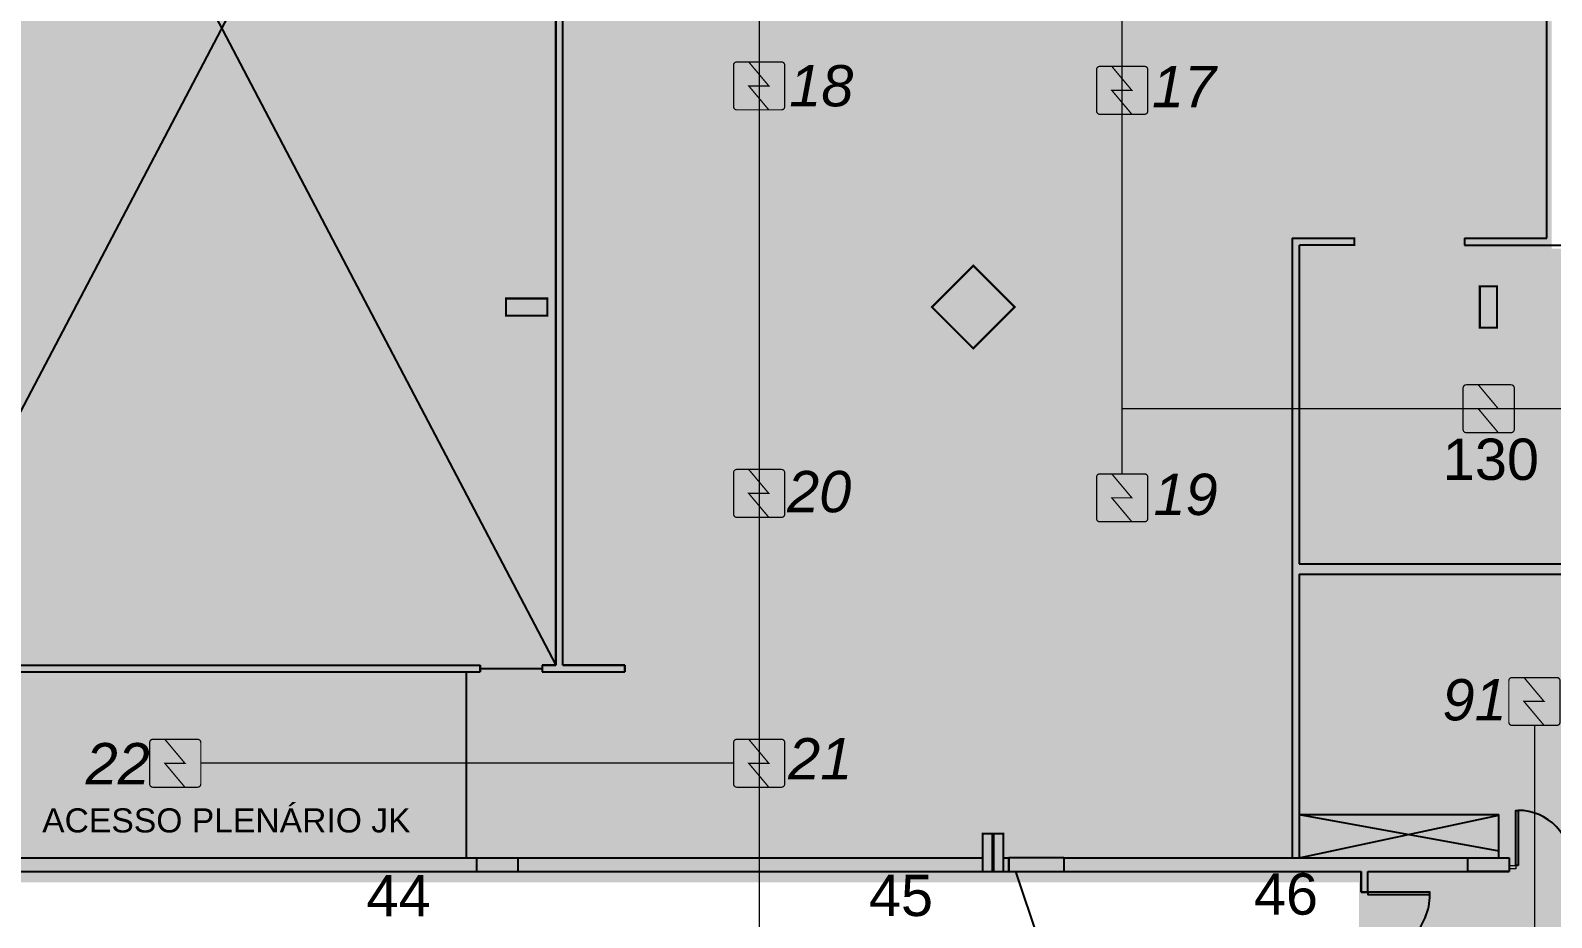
# Model space of a CAD drawing. Header units: metres. Extents: x -331 to 2982, y 362 to 2539.
# Drawn here: x 856.05 to 878.16, y 916.12 to 929 of the extents above; entities that cross this region are included whole.
import ezdxf

# ---------------------------------------------------------------- set-up
doc = ezdxf.new("R2010")
doc.units = ezdxf.units.M
doc.layers.add('_salas', color=251, linetype='Continuous', plot=False)
for name, color, linetype in [('CX', 251, 'Continuous'), ('DET. FUMAÇA', 1, 'Continuous'), ('Div', 251, 'Continuous'), ('Pis', 251, 'Continuous')]:
    doc.layers.add(name, color=color, linetype=linetype)
doc.layers.add('Divisória M43', color=251, linetype='Continuous', lineweight=9)
doc.styles.add('ARIAL', font='arial.ttf')
doc.styles.add('X3G_ENTITY_141698F7', font='arial.ttf', dxfattribs={"height": 0.6})
doc.styles.add('X3G_ENTITY_141698FF', font='arial.ttf', dxfattribs={"height": 0.6})
doc.styles.add('X3G_ENTITY_14169907', font='arial.ttf', dxfattribs={"height": 0.6})
doc.styles.add('X3G_ENTITY_1416990F', font='arial.ttf', dxfattribs={"height": 0.6})
doc.styles.add('X3G_ENTITY_14169917', font='arial.ttf', dxfattribs={"height": 0.6})
doc.styles.add('X3G_ENTITY_1416998B', font='arial.ttf', dxfattribs={"height": 0.6})
doc.styles.add('X3G_ENTITY_14169993', font='arial.ttf', dxfattribs={"height": 0.6})
doc.styles.add('X3G_ENTITY_1416999B', font='arial.ttf', dxfattribs={"height": 0.6})
doc.styles.add('X3G_ENTITY_141699A3', font='arial.ttf', dxfattribs={"height": 0.6})
doc.styles.add('X3G_ENTITY_141699CB', font='arial.ttf', dxfattribs={"height": 0.6})
doc.styles.add('X3G_ENTITY_1416AFBD', font='arial.ttf', dxfattribs={"height": 0.6})

# ---------------------------------------------------------------- blocks, each defined once
blk = doc.blocks.new('Detector de fumaça')
at = {"layer": 'DET. FUMAÇA', "linetype": 'Continuous', "lineweight": 15, "const_width": 0.01870277497772515}
blk.add_lwpolyline([(774.59948291868, 539.8157648447526), (775.2490596285452, 539.8157648447526, -0.414213562373095), (775.2958165659895, 539.7690079073084), (775.2958165659895, 539.1669315525518, -0.414213562373095), (775.2490596285452, 539.1201746151075), (774.59948291868, 539.1201746151075, -0.414213562373095), (774.5527259812357, 539.1669315525518), (774.5527259812357, 539.7690079073084, -0.414213562373095)], format="xyb", close=True, dxfattribs=at)
blk.add_lwpolyline([(774.7729620717275, 539.8157648447526), (775.0644559117889, 539.46796972993), (774.7729620717275, 539.46796972993), (775.0644559117889, 539.1201746151075)], dxfattribs=at)

msp = doc.modelspace()

# ---------------------------------------------------------------- hatches: boundary and pattern name
at = {"layer": '_salas', "transparency": 33554559}
h = msp.add_hatch(color=256, dxfattribs=at)
h.dxf.hatch_style = 1
h.paths.add_polyline_path([(895.2161862654527, 949.3861352076515), (890.2561862654527, 949.3861352076514), (890.2561862654527, 949.1861352076514), (891.5961862654528, 949.1861352076514), (891.5961862654528, 947.7111157901023, -1.003891065282956), (891.5961862654528, 942.5611546252001), (891.5961862654528, 941.3861352076515), (875.3561862654531, 941.3861352076515), (875.3561862654531, 916.6361352076515), (875.3561862654531, 909.3915764336072), (875.3561862654531, 905.9261352076514), (895.2161862654527, 905.9261352076514)])
h.paths.add_polyline_path([(882.3061862654529, 925.8361352076515), (878.1561862654532, 925.8361352076515), (878.1561862654532, 929.3361352076515), (882.3061862654529, 929.3361352076515)], flags=16)
h = msp.add_hatch(color=256, dxfattribs=at)
h.dxf.hatch_style = 1
h.paths.add_polyline_path([(875.3713321432031, 941.383304745507), (874.471332143203, 941.383304745507), (874.471332143203, 941.7333047455071), (874.3713321432031, 941.7333047455071), (874.3713321432031, 940.9547542646538), (870.1713321432032, 940.9547542646538), (870.1713321432032, 941.7333047455071), (869.8713321432031, 941.7333047455071), (869.8713321432031, 941.1333047455067), (828.9213321432032, 941.133304745507), (828.9213321432032, 940.9333047455069), (829.1313321432033, 940.9333047455069), (829.1313321432033, 938.2333047455071), (828.5313321432029, 938.2333047455071), (828.5313321432029, 916.633304745507), (875.3713321432031, 916.633304745507)])

# ---------------------------------------------------------------- linework, layer by layer
at = {"layer": 'CX', "color": 150}
for p, q in [((875.3886070579006, 916.7861352075186), (875.3886070579006, 916.4861352075186)), ((875.3886070579006, 916.4861352075186), (875.4886070579, 916.4861352075186))]:
    msp.add_line(p, q, dxfattribs=at)
at = {"layer": 'CX', "ltscale": 8}
for points in [[(877.6686070579003, 916.8761352075186), (877.6386070579003, 916.8761352075186), (877.6386070579003, 917.6761352075185), (877.6686070579003, 917.6761352075185)], [(875.4886070579, 916.4861352075186), (875.4886070579, 916.4561352075186), (876.3886070579, 916.4561352075186), (876.3886070579, 916.4861352075186)]]:
    msp.add_lwpolyline(points, close=True, dxfattribs=at)
at = {"layer": 'CX', "color": 251, "ltscale": 8, "true_color": 0x606060}
msp.add_arc((875.5181070578999, 916.4561352075187), 0.8705000000001633, 268.0579561378504, 7.48305002681329e-12, dxfattribs=at)
at = {"layer": 'Div', "color": 150, "linetype": 'Continuous', "lineweight": 0}
for p, q in [((866.6406172146976, 939.9036110319029), (866.6406172146974, 915.7226928948493)), ((871.9169161894563, 922.5633655745889), (871.9169161894563, 939.903611031903)), ((891.2895847602008, 923.5093746236942), (871.9169161894563, 923.509374623694)), ((866.2702176487705, 918.3605563101513), (858.5291448387281, 918.3605563101513))]:
    msp.add_line(p, q, dxfattribs=at)
at = {"layer": 'Div', "lineweight": 0}
msp.add_line((877.5186070579007, 921.2561352075186), (878.7686070579007, 921.2561352075188), dxfattribs=at)
at = {"layer": 'Div', "color": 150, "lineweight": 0}
msp.add_line((877.9068117297878, 918.9100697314203), (877.9068117297879, 915.7226928948494), dxfattribs=at)
at = {"layer": 'Divisória M43'}
for p, q in [((877.5386070579003, 916.8761352075186), (877.6386070579003, 916.8761352075186)), ((877.6386070579003, 916.8261352075185), (877.5386070579003, 916.8261352075186)), ((877.6386070579003, 916.8761352075186), (877.6386070579003, 916.8261352075185))]:
    msp.add_line(p, q, dxfattribs=at)
at = {"layer": 'Pis'}
for p, q in [((853.9786070579003, 938.2861352075186), (863.6886070579003, 919.7861352075186)), ((853.9786070579003, 919.7861352075186), (863.6886070579003, 938.2861352075186)), ((863.6886070579003, 919.7861352075186), (863.6886070579003, 938.2861352075186)), ((863.6886070579003, 938.2861352075186), (863.6886070579003, 919.7861352075186)), ((863.7886070579002, 919.7861352075186), (863.7886070579002, 938.2861352075186)), ((863.7886070579002, 919.7861352075186), (863.7886070579002, 938.2861352075186)), ((878.0886070579004, 925.9861352075186), (878.0886070579004, 929.4861352075186)), ((878.0886070579004, 925.9861352075186), (878.0886070579004, 929.4861352075186)), ((874.3886070579001, 925.9861352075186), (875.2886070579002, 925.9861352075186)), ((874.3886070579001, 925.9861352075186), (874.3886070579001, 925.8861352075185)), ((874.3886070579001, 925.8861352075185), (874.3886070579001, 916.9861352075186)), ((874.4886070579, 925.8861352075185), (874.4886070579, 921.2561352075188)), ((875.2886070579002, 925.9861352075186), (875.2886070579002, 925.8861352075185)), ((876.8886070579006, 925.9861352075186), (876.8886070579006, 925.8861352075185)), ((876.8886070579006, 925.9861352075186), (878.0886070579004, 925.9861352075186)), ((876.8886070579006, 925.8861352075185), (884.4776458782203, 925.8861352075185)), ((874.4886070579, 921.2561352075188), (877.5186070579007, 921.2561352075188)), ((874.4886070579005, 921.2561352075188), (877.5186070579007, 921.2561352075188)), ((877.5186070579007, 921.2561352075186), (878.7686070579007, 921.2561352075188)), ((874.4886070579, 921.1061352075185), (877.5186070579002, 921.1061352075187)), ((874.4886070579, 921.1061352075185), (877.5186070579002, 921.1061352075187)), ((874.4886070579009, 921.1061352075185), (874.4886070579, 916.9861352075186)), ((877.5186070579002, 921.1061352075187), (880.3186070579, 921.1061352075187)), ((853.9786070579003, 919.7861352075186), (862.5886070579004, 919.7861352075186)), ((862.5886070579004, 919.7861352075186), (862.5886070579004, 919.6861352075186)), ((862.5886070579004, 919.6861352075186), (862.5886070579004, 919.7861352075186)), ((862.5886070579004, 919.7361352075184), (863.4886070579, 919.7361352075184)), ((863.4886070579, 919.7861352075186), (863.4886070579, 919.6861352075186)), ((863.4886070579, 919.7861352075186), (863.6886070579003, 919.7861352075186)), ((863.6886070579003, 919.7861352075186), (863.4886070579, 919.7861352075186)), ((863.4886070579, 919.7861352075186), (863.4886070579, 919.6861352075186)), ((863.7886070579002, 919.7861352075186), (864.6886070579003, 919.7861352075186)), ((864.6886070579003, 919.7861352075186), (863.7886070579002, 919.7861352075186)), ((864.6886070579003, 919.7861352075186), (864.6886070579003, 919.6861352075186)), ((864.6886070579003, 919.6861352075186), (864.6886070579003, 919.7861352075186)), ((853.6586070579001, 919.6861352075186), (862.5886070579004, 919.6861352075186)), ((853.6586070579001, 919.6861352075186), (862.5886070579004, 919.6861352075186)), ((862.3886070579006, 916.9861352075186), (862.3886070579006, 919.6861352075186)), ((863.4886070579, 919.6861352075186), (864.6886070579003, 919.6861352075186)), ((863.4886070579, 919.6861352075186), (864.6886070579003, 919.6861352075186)), ((874.4886070579, 917.6161352075185), (877.3886070579006, 917.0861352075185)), ((874.4886070579, 917.6161352075185), (877.3886070579006, 917.0861352075185)), ((874.4886070579, 917.6161352075185), (877.3886070579006, 917.6161352075185)), ((874.4886070579, 916.9861352075186), (877.3886070579006, 917.6061352075187)), ((877.3886070579006, 916.9861352075186), (877.3886070579006, 917.6161352075185)), ((877.3886070579006, 916.9861352075186), (877.3886070579006, 917.6161352075185)), ((851.6386070579001, 916.9861352075184), (869.8886070579006, 916.9861352075186)), ((870.1886070579003, 916.9861352075186), (870.2686070579002, 916.9861352075186)), ((870.1886070579003, 916.9861352075186), (870.2686070579002, 916.9861352075186)), ((870.1886070579003, 916.9861352075186), (870.2686070579002, 916.9861352075186)), ((870.2686070579002, 916.9861352075186), (870.2686070579002, 916.7861352075186)), ((870.2686070579002, 916.9861352075186), (870.2686070579002, 916.7861352075186)), ((870.2686070579002, 916.9861352075186), (870.2686070579002, 916.7861352075186)), ((870.2686070579002, 916.9861352075186), (870.2686070579002, 916.7861352075186)), ((871.0686070579, 916.9861352075186), (870.2686070579002, 916.9861352075186)), ((871.0686070579, 916.9861352075186), (877.5386070579002, 916.9861352075186)), ((871.0686070579, 916.9861352075186), (877.5386070579002, 916.9861352075186)), ((871.0686070579, 916.9861352075186), (871.0686070579, 916.7861352075186)), ((871.0686070579, 916.9861352075186), (877.5386070579002, 916.9861352075186)), ((871.0686070579, 916.9861352075186), (871.0686070579, 916.7861352075186)), ((876.9386070579003, 916.7861352075186), (876.9386070579003, 916.9861352075186)), ((876.9386070579003, 916.9861352075186), (877.5386070579002, 916.9861352075186)), ((876.9386070579003, 916.7861352075186), (876.9386070579003, 916.9861352075186)), ((876.9386070579003, 916.9861352075186), (877.5386070579002, 916.9861352075186)), ((877.5386070579002, 916.9861352075186), (877.5386070579002, 916.7861352075186)), ((877.5386070579002, 916.9861352075186), (877.5386070579002, 916.7861352075186)), ((851.0386070579002, 916.7861352075186), (870.0486070579004, 916.7861352075186)), ((870.1886070579003, 916.7861352075186), (870.2686070579002, 916.7861352075186)), ((870.1886070579003, 916.7861352075186), (870.2686070579002, 916.7861352075186)), ((870.1886070579003, 916.7861352075186), (870.2686070579002, 916.7861352075186)), ((870.2686070579002, 916.7861352075186), (871.0686070579, 916.7861352075186)), ((870.3673247058587, 916.7861352075186), (870.6993937917182, 915.7932656742289)), ((871.0686070579, 916.7861352075186), (875.3886070579006, 916.7861352075186)), ((871.0686070579004, 916.7861352075186), (875.3886070579006, 916.7861352075186)), ((871.0686070579004, 916.7861352075186), (875.3886070579006, 916.7861352075186)), ((875.3886070579006, 916.4861352075186), (875.3886070579006, 916.7861352075186)), ((875.4886070579, 916.7861352075186), (877.5386070579002, 916.7861352075186)), ((875.4886070579, 916.4861352075186), (875.4886070579, 916.7861352075186)), ((875.4886070579, 916.7861352075186), (877.5386070579002, 916.7861352075186)), ((875.4886070579, 916.7861352075186), (877.5386070579002, 916.7861352075186)), ((877.5386070579002, 916.7861352075186), (876.9386070579003, 916.7861352075186)), ((877.5386070579002, 916.7861352075186), (876.9386070579003, 916.7861352075186)), ((875.4886070579, 916.4861352075186), (875.3886070579006, 916.4861352075186)), ((875.4886070579, 916.4861352075186), (875.3886070579006, 916.4861352075186)), ((875.4886070579, 916.4861352075186), (875.3886070579006, 916.4861352075186))]:
    msp.add_line(p, q, dxfattribs=at)
at = {"layer": 'Pis', "const_width": 0.03}
msp.add_lwpolyline([(874.3886070579001, 925.9861352075186), (875.2886070579002, 925.9861352075186), (875.2886070579002, 925.8861352075185), (874.4886070579, 925.8861352075185)], dxfattribs=at)
for points in [[(870.3546738229168, 924.9861352075186), (869.753633058908, 925.5871759715271), (869.1525922948999, 924.9861352075186), (869.7536330589085, 924.3850944435098)], [(877.1136070579, 924.6861352075186), (877.1136070579, 925.2861352075186), (877.3636070579, 925.2861352075186), (877.3636070579, 924.6861352075186)], [(863.5636070579003, 924.8611352075184), (862.9636070579004, 924.8611352075184), (862.9636070579004, 925.1111352075184), (863.5636070579003, 925.1111352075184)], [(869.8886070579006, 916.7861352075186), (869.8886070579006, 917.3361352075185), (870.0286070579, 917.3361352075185), (870.0286070579, 916.7861352075186)], [(869.8886070579006, 916.7861352075186), (869.8886070579006, 917.3361352075185), (870.0286070579, 917.3361352075185), (870.0286070579, 916.7861352075186)], [(870.0486070579004, 916.7861352075186), (870.0486070579004, 917.3361352075185), (870.1886070579003, 917.3361352075185), (870.1886070579003, 916.7861352075186)], [(870.0486070579004, 916.7861352075186), (870.0486070579004, 917.3361352075185), (870.1886070579003, 917.3361352075185), (870.1886070579003, 916.7861352075186)], [(870.0486070579004, 916.7861352075186), (870.0486070579004, 917.3361352075185), (870.1886070579003, 917.3361352075185), (870.1886070579003, 916.7861352075186)], [(863.1386070579006, 916.7861352075186), (862.5386070579002, 916.7861352075186), (862.5386070579002, 916.9861352075186), (863.1386070579006, 916.9861352075186)], [(870.1886070579003, 916.9861352075186), (870.2686070579002, 916.9861352075186), (870.2686070579002, 916.7861352075186), (870.1886070579003, 916.7861352075186)]]:
    msp.add_lwpolyline(points, close=True, dxfattribs=at)
at = {"layer": 'Pis'}
msp.add_arc((877.6686070579003, 916.9050105614871), 0.7711246460314669, 357.8121894431422, 89.99999999999818, dxfattribs=at)

# ---------------------------------------------------------------- block references
at = {"layer": 'DET. FUMAÇA', "linetype": 'Continuous', "lineweight": 0}
for p in [(91.71749166753477, 388.7307209078158), (96.9926449158437, 388.6664751185676), (102.3177425660078, 384.0414048937641), (91.71749166753477, 382.8118465190845), (96.9926449158437, 382.7476007298363), (102.9825404561752, 379.7898951163128), (83.23332827273862, 378.8925865802213), (91.71749166753477, 378.8925865802213)]:
    msp.add_blockref('Detector de fumaça', p, dxfattribs=at)

# ---------------------------------------------------------------- texts
at = {"layer": 'Div', "color": 5, "linetype": 'Continuous', "lineweight": 0, "true_color": 0x0000ff, "char_height": 0.6, "attachment_point": 1}
for s, insert, style in [('{\\fArial|b0|i1|c0|p34;18}', (867.078474043959, 928.5009863762492), 'X3G_ENTITY_1416999B'), ('{\\fArial|b0|i1|c0|p34;17}', (872.3494625963281, 928.4895931447255), 'X3G_ENTITY_141699A3'), ('130', (876.5750630525042, 923.0757234588938), 'X3G_ENTITY_141699CB'), ('{\\fArial|b0|i1|c0|p34;20}', (867.0483891007111, 922.6058630302251), 'X3G_ENTITY_1416998B'), ('{\\fArial|b0|i1|c0|p34;19}', (872.3721224454216, 922.5661234727623), 'X3G_ENTITY_14169993'), ('{\\fArial|b0|i1|c0|p34;91}', (876.5710775826005, 919.5830325339143), 'X3G_ENTITY_1416AFBD'), ('{\\fArial|b0|i1|c0|p34;22}', (856.8560754154256, 918.6545462893065), 'X3G_ENTITY_1416990F'), ('{\\fArial|b0|i1|c0|p34;21}', (867.0628399313678, 918.7261059970036), 'X3G_ENTITY_14169917'), ('44', (860.9362829006493, 916.7350966482308), 'X3G_ENTITY_141698F7'), ('45', (868.2365229229351, 916.7412603263139), 'X3G_ENTITY_141698FF'), ('46', (873.8301008406113, 916.7615856539816), 'X3G_ENTITY_14169907')]:
    msp.add_mtext_dynamic_manual_height_columns(s, width=13.3188035564217, gutter_width=2.5, heights=[0], dxfattribs=dict(at, insert=insert, style=style))
at = {"layer": 'Pis', "style": 'ARIAL'}
msp.add_text('ACESSO PLENÁRIO JK', height=0.35, dxfattribs=at).set_placement((856.2242170722525, 917.3556233568489))

doc.saveas('drawing.dxf')
